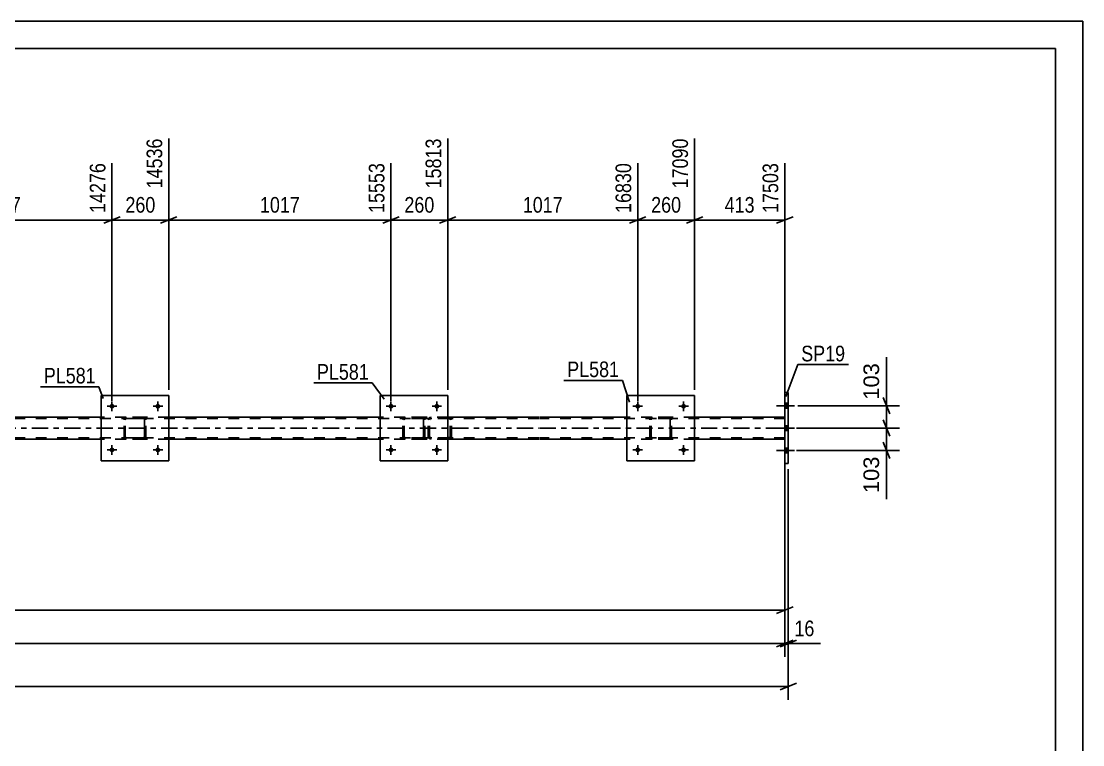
# Model space of a CAD drawing. Header units: millimetres. Extents: x -111 to 730, y -402 to 192.
# Drawn here: x 535.8 to 730.2, y 59.2 to 191.7 of the extents above; entities that cross this region are included whole.
import ezdxf

# ---------------------------------------------------------------- set-up
doc = ezdxf.new("R2010")
doc.units = ezdxf.units.MM
doc.linetypes.add('DXK_LINE_DOT2', pattern=[3.9198, 1.9599, -1.9599])
doc.linetypes.add('DXK_LINE_DOT3', pattern=[5.9187, 2.979, -0.9799, 0.9799, -0.9799])
doc.styles.add('Arial', font='ARIAL.TTF', dxfattribs={"height": 0.2})
doc.styles.add('Arial Narrow', font='ARIALN.TTF', dxfattribs={"height": 0.2})

# ---------------------------------------------------------------- blocks, each defined once
blk = doc.blocks.new('Unknown-192539618-1137')
at = {"color": 5, "linetype": 'Continuous'}
for p, q in [((730.15, 191.75), (-110.85, 191.75)), ((730.15, -402.25), (730.15, 191.75)), ((725.15, 186.75), (-105.85, 186.75)), ((725.15, -397.25), (725.15, 186.75))]:
    blk.add_line(p, q, dxfattribs=at)
blk = doc.blocks.new('Part-192539618-10424 - 1348')
at = {"color": 7, "linetype": 'DXK_LINE_DOT2'}
for p, q in [((650.87, 118.71), (650.91, 118.89)), ((650.91, 118.89), (650.87, 118.71)), ((650.87, 115.67), (650.87, 118.71)), ((650.87, 115.67), (650.87, 118.71)), ((651.11, 118.71), (651.13, 118.8)), ((651.11, 115.67), (651.11, 118.71)), ((651.11, 115.67), (651.11, 118.71)), ((651.13, 118.8), (651.18, 118.88)), ((651.17, 119.15), (651.35, 119.19)), ((651.35, 119.19), (651.17, 119.15)), ((651.18, 118.88), (651.26, 118.93)), ((651.26, 118.93), (651.35, 118.95)), ((654.39, 119.19), (651.35, 119.19)), ((654.39, 118.95), (651.35, 118.95)), ((654.39, 119.19), (654.58, 119.15)), ((654.58, 119.15), (654.39, 119.19)), ((654.39, 118.95), (654.49, 118.93)), ((654.49, 118.93), (654.56, 118.88)), ((654.56, 118.88), (654.62, 118.8)), ((654.62, 118.8), (654.63, 118.71)), ((654.63, 115.67), (654.63, 118.71)), ((654.63, 118.71), (654.63, 115.67)), ((654.84, 118.89), (654.87, 118.71)), ((654.87, 118.71), (654.84, 118.89)), ((654.87, 115.67), (654.87, 118.71)), ((654.87, 115.67), (654.87, 118.71)), ((650.91, 115.48), (650.87, 115.67)), ((650.87, 115.67), (650.91, 115.48)), ((651.13, 115.57), (651.11, 115.67)), ((651.18, 115.5), (651.13, 115.57)), ((651.35, 115.19), (651.17, 115.22)), ((651.17, 115.22), (651.35, 115.19)), ((651.26, 115.44), (651.18, 115.5)), ((651.35, 115.43), (651.26, 115.44)), ((654.39, 115.43), (651.35, 115.43)), ((654.39, 115.19), (651.35, 115.19)), ((654.49, 115.44), (654.39, 115.43)), ((654.58, 115.22), (654.39, 115.19)), ((654.39, 115.19), (654.58, 115.22)), ((654.56, 115.5), (654.49, 115.44)), ((654.62, 115.57), (654.56, 115.5)), ((654.63, 115.67), (654.62, 115.57)), ((654.87, 115.67), (654.84, 115.48)), ((654.84, 115.48), (654.87, 115.67))]:
    blk.add_line(p, q, dxfattribs=at)
at = {"color": 7, "linetype": 'DXK_LINE_DOT3'}
blk.add_line((652.87, 117.19), (652.87, 117.19), dxfattribs=at)
at = {"color": 7, "linetype": 'DXK_LINE_DOT2'}
for centre, start, end in [((651.35, 118.71), 112.5, 157.5), ((651.35, 118.71), 112.5, 157.5), ((654.39, 118.71), 22.5, 67.5), ((654.39, 118.71), 22.5, 67.5), ((651.35, 115.67), 202.5, 247.5), ((651.35, 115.67), 202.5, 247.5), ((654.39, 115.67), 292.5, 337.5), ((654.39, 115.67), 292.5, 337.5)]:
    blk.add_arc(centre, 0.48, start, end, dxfattribs=at)
blk = doc.blocks.new('Bolt-192539618-10455 - 1348')
at = {"linetype": 'Continuous'}
for points in [[(649.11, 121.19, -1), (648.23, 121.19, -1)], [(657.51, 121.19, -1), (656.63, 121.19, -1)]]:
    blk.add_hatch(color=1, dxfattribs=at).paths.add_polyline_path(points)
at = {"color": 1, "linetype": 'Continuous'}
for p, q in [((647.79, 121.19), (649.55, 121.19)), ((648.67, 122.07), (648.67, 120.31)), ((656.19, 121.19), (657.95, 121.19)), ((657.07, 122.07), (657.07, 120.31))]:
    blk.add_line(p, q, dxfattribs=at)
blk = doc.blocks.new('Bolt-192539618-1385 - 1348')
at = {"linetype": 'Continuous'}
for points in [[(676.24, 120.85), (676.24, 121.73), (675.6, 121.73), (675.6, 120.85)], [(676.24, 120.85), (676.24, 121.73), (675.6, 121.73), (675.6, 120.85)], [(676.24, 120.85), (676.24, 121.73), (675.6, 121.73), (675.6, 120.85)], [(676.24, 116.75), (676.24, 117.63), (675.6, 117.63), (675.6, 116.75)], [(676.24, 116.75), (676.24, 117.63), (675.6, 117.63), (675.6, 116.75)], [(676.24, 112.65), (676.24, 113.53), (675.6, 113.53), (675.6, 112.65)], [(676.24, 112.65), (676.24, 113.53), (675.6, 113.53), (675.6, 112.65)], [(676.24, 112.65), (676.24, 113.53), (675.6, 113.53), (675.6, 112.65)]]:
    blk.add_hatch(color=1, dxfattribs=at).paths.add_polyline_path(points)
at = {"color": 1, "linetype": 'Continuous'}
for p, q in [((677.4, 121.29), (674.08, 121.29)), ((677.4, 121.29), (674.08, 121.29)), ((677.4, 121.29), (674.08, 121.29)), ((676.24, 121.73), (675.6, 121.73)), ((676.24, 121.73), (675.6, 121.73)), ((676.24, 121.73), (675.6, 121.73)), ((676.24, 120.85), (675.6, 120.85)), ((676.24, 120.85), (675.6, 120.85)), ((676.24, 120.85), (675.6, 120.85)), ((677.4, 117.19), (674.08, 117.19)), ((677.4, 117.19), (674.08, 117.19)), ((676.24, 117.63), (675.6, 117.63)), ((676.24, 117.63), (675.6, 117.63)), ((676.24, 116.75), (675.6, 116.75)), ((676.24, 116.75), (675.6, 116.75)), ((677.4, 113.09), (674.08, 113.09)), ((677.4, 113.09), (674.08, 113.09)), ((677.4, 113.09), (674.08, 113.09)), ((676.24, 113.53), (675.6, 113.53)), ((676.24, 113.53), (675.6, 113.53)), ((676.24, 113.53), (675.6, 113.53)), ((676.24, 112.65), (675.6, 112.65)), ((676.24, 112.65), (675.6, 112.65)), ((676.24, 112.65), (675.6, 112.65))]:
    blk.add_line(p, q, dxfattribs=at)
blk = doc.blocks.new('Part-192539618-1425 - 1348')
at = {"color": 7, "linetype": 'DXK_LINE_DOT2'}
for p, q in [((614.06, 119.19), (608.67, 119.19)), ((614.06, 118.95), (608.67, 118.95)), ((610.36, 118.89), (610.32, 118.71)), ((610.32, 115.67), (610.32, 118.71)), ((610.57, 118.71), (610.59, 118.8)), ((610.57, 115.67), (610.57, 118.71)), ((610.59, 118.8), (610.65, 118.88)), ((610.83, 119.19), (610.63, 119.15)), ((610.65, 118.88), (610.73, 118.93)), ((610.73, 118.93), (610.83, 118.95)), ((614.26, 119.15), (614.06, 119.19)), ((614.06, 118.95), (614.16, 118.93)), ((614.16, 118.93), (614.24, 118.88)), ((614.24, 118.88), (614.3, 118.8)), ((614.3, 118.8), (614.32, 118.71)), ((614.32, 115.67), (614.32, 118.71)), ((614.57, 118.71), (614.54, 118.89)), ((614.57, 115.67), (614.57, 118.71)), ((614.06, 115.43), (608.67, 115.43)), ((614.06, 115.19), (608.67, 115.19)), ((610.32, 115.67), (610.36, 115.48)), ((610.59, 115.57), (610.57, 115.67)), ((610.65, 115.5), (610.59, 115.57)), ((610.63, 115.22), (610.83, 115.19)), ((610.73, 115.44), (610.65, 115.5)), ((610.83, 115.43), (610.73, 115.44)), ((614.16, 115.44), (614.06, 115.43)), ((614.06, 115.19), (614.26, 115.22)), ((614.24, 115.5), (614.16, 115.44)), ((614.3, 115.57), (614.24, 115.5)), ((614.32, 115.67), (614.3, 115.57)), ((614.54, 115.48), (614.57, 115.67))]:
    blk.add_line(p, q, dxfattribs=at)
for centre, start, end in [((610.81, 118.69), 110.7583, 155.68), ((614.08, 118.69), 24.32, 69.2417), ((610.81, 115.69), 204.32, 249.2417), ((614.08, 115.69), 290.7583, 335.68)]:
    blk.add_arc(centre, 0.496, start, end, dxfattribs=at)
blk = doc.blocks.new('Part-192539618-1468 - 1348')
at = {"color": 7, "linetype": 'DXK_LINE_DOT2'}
for p, q in [((630.57, 118.95), (-18.61, 118.95)), ((562.81, 119.19), (550.41, 119.19)), ((613.89, 119.19), (601.49, 119.19)), ((675.6, 118.95), (630.67, 118.95)), ((659.07, 119.19), (646.67, 119.19)), ((675.6, 115.19), (675.6, 119.19)), ((630.57, 115.43), (-18.61, 115.43)), ((562.81, 115.19), (550.41, 115.19)), ((613.89, 115.19), (601.49, 115.19)), ((675.6, 115.43), (630.67, 115.43)), ((659.07, 115.19), (646.67, 115.19))]:
    blk.add_line(p, q, dxfattribs=at)
at = {"color": 2, "linetype": 'Continuous'}
for p, q in [((550.41, 119.19), (511.73, 119.19)), ((601.49, 119.19), (562.81, 119.19)), ((630.57, 119.19), (613.89, 119.19)), ((646.67, 119.19), (630.67, 119.19)), ((675.6, 119.19), (659.07, 119.19)), ((550.41, 115.19), (511.73, 115.19)), ((601.49, 115.19), (562.81, 115.19)), ((630.57, 115.19), (613.89, 115.19)), ((646.67, 115.19), (630.67, 115.19)), ((675.6, 115.19), (659.07, 115.19))]:
    blk.add_line(p, q, dxfattribs=at)
at = {"color": 7, "linetype": 'DXK_LINE_DOT3'}
for p, q in [((-18.61, 117.19), (630.57, 117.19)), ((630.67, 117.19), (675.6, 117.19))]:
    blk.add_line(p, q, dxfattribs=at)
blk = doc.blocks.new('Part-192539618-1592 - 1348')
at = {"color": 2, "linetype": 'Continuous'}
for p, q in [((675.6, 123.69), (676.24, 123.69)), ((675.6, 123.69), (675.6, 110.69)), ((676.24, 123.69), (676.24, 110.69)), ((675.6, 110.69), (676.24, 110.69))]:
    blk.add_line(p, q, dxfattribs=at)
blk = doc.blocks.new('Part-192539618-10414 - 1348')
at = {"color": 7, "linetype": 'DXK_LINE_DOT2'}
for p, q in [((554.61, 118.71), (554.65, 118.89)), ((554.65, 118.89), (554.61, 118.71)), ((554.61, 115.67), (554.61, 118.71)), ((554.61, 115.67), (554.61, 118.71)), ((554.85, 118.71), (554.87, 118.8)), ((554.85, 115.67), (554.85, 118.71)), ((554.85, 115.67), (554.85, 118.71)), ((554.87, 118.8), (554.92, 118.88)), ((554.91, 119.15), (555.09, 119.19)), ((555.09, 119.19), (554.91, 119.15)), ((554.92, 118.88), (555, 118.93)), ((555, 118.93), (555.09, 118.95)), ((558.13, 119.19), (555.09, 119.19)), ((558.13, 118.95), (555.09, 118.95)), ((558.13, 119.19), (558.32, 119.15)), ((558.32, 119.15), (558.13, 119.19)), ((558.13, 118.95), (558.23, 118.93)), ((558.23, 118.93), (558.3, 118.88)), ((558.3, 118.88), (558.36, 118.8)), ((558.36, 118.8), (558.37, 118.71)), ((558.37, 115.67), (558.37, 118.71)), ((558.37, 118.71), (558.37, 115.67)), ((558.58, 118.89), (558.61, 118.71)), ((558.61, 118.71), (558.58, 118.89)), ((558.61, 115.67), (558.61, 118.71)), ((558.61, 115.67), (558.61, 118.71)), ((554.65, 115.48), (554.61, 115.67)), ((554.61, 115.67), (554.65, 115.48)), ((554.87, 115.57), (554.85, 115.67)), ((554.92, 115.5), (554.87, 115.57)), ((555.09, 115.19), (554.91, 115.22)), ((554.91, 115.22), (555.09, 115.19)), ((555, 115.44), (554.92, 115.5)), ((555.09, 115.43), (555, 115.44)), ((558.13, 115.43), (555.09, 115.43)), ((558.13, 115.19), (555.09, 115.19)), ((558.23, 115.44), (558.13, 115.43)), ((558.32, 115.22), (558.13, 115.19)), ((558.13, 115.19), (558.32, 115.22)), ((558.3, 115.5), (558.23, 115.44)), ((558.36, 115.57), (558.3, 115.5)), ((558.37, 115.67), (558.36, 115.57)), ((558.61, 115.67), (558.58, 115.48)), ((558.58, 115.48), (558.61, 115.67))]:
    blk.add_line(p, q, dxfattribs=at)
at = {"color": 7, "linetype": 'DXK_LINE_DOT3'}
blk.add_line((556.61, 117.19), (556.61, 117.19), dxfattribs=at)
at = {"color": 7, "linetype": 'DXK_LINE_DOT2'}
for centre, start, end in [((555.09, 118.71), 112.5, 157.5), ((555.09, 118.71), 112.5, 157.5), ((558.13, 118.71), 22.5, 67.5), ((558.13, 118.71), 22.5, 67.5), ((555.09, 115.67), 202.5, 247.5), ((555.09, 115.67), 202.5, 247.5), ((558.13, 115.67), 292.5, 337.5), ((558.13, 115.67), 292.5, 337.5)]:
    blk.add_arc(centre, 0.48, start, end, dxfattribs=at)
blk = doc.blocks.new('Part-192539618-10415 - 1348')
at = {"color": 2, "linetype": 'Continuous'}
for p, q in [((550.41, 123.19), (550.41, 111.19)), ((550.41, 123.19), (562.81, 123.19)), ((562.81, 123.19), (562.81, 111.19)), ((550.41, 111.19), (562.81, 111.19))]:
    blk.add_line(p, q, dxfattribs=at)
blk = doc.blocks.new('Part-192539618-10416 - 1348')
at = {"color": 7, "linetype": 'DXK_LINE_DOT2'}
for p, q in [((605.69, 118.71), (605.73, 118.89)), ((605.73, 118.89), (605.69, 118.71)), ((605.69, 115.67), (605.69, 118.71)), ((605.69, 115.67), (605.69, 118.71)), ((605.93, 118.71), (605.95, 118.8)), ((605.93, 115.67), (605.93, 118.71)), ((605.93, 115.67), (605.93, 118.71)), ((605.95, 118.8), (606, 118.88)), ((605.99, 119.15), (606.17, 119.19)), ((606.17, 119.19), (605.99, 119.15)), ((606, 118.88), (606.08, 118.93)), ((606.08, 118.93), (606.17, 118.95)), ((609.21, 119.19), (606.17, 119.19)), ((609.21, 118.95), (606.17, 118.95)), ((609.21, 119.19), (609.4, 119.15)), ((609.4, 119.15), (609.21, 119.19)), ((609.21, 118.95), (609.31, 118.93)), ((609.31, 118.93), (609.38, 118.88)), ((609.38, 118.88), (609.44, 118.8)), ((609.44, 118.8), (609.45, 118.71)), ((609.45, 115.67), (609.45, 118.71)), ((609.45, 118.71), (609.45, 115.67)), ((609.66, 118.89), (609.69, 118.71)), ((609.69, 118.71), (609.66, 118.89)), ((609.69, 115.67), (609.69, 118.71)), ((609.69, 115.67), (609.69, 118.71)), ((605.73, 115.48), (605.69, 115.67)), ((605.69, 115.67), (605.73, 115.48)), ((605.95, 115.57), (605.93, 115.67)), ((606, 115.5), (605.95, 115.57)), ((606.17, 115.19), (605.99, 115.22)), ((605.99, 115.22), (606.17, 115.19)), ((606.08, 115.44), (606, 115.5)), ((606.17, 115.43), (606.08, 115.44)), ((609.21, 115.43), (606.17, 115.43)), ((609.21, 115.19), (606.17, 115.19)), ((609.31, 115.44), (609.21, 115.43)), ((609.4, 115.22), (609.21, 115.19)), ((609.21, 115.19), (609.4, 115.22)), ((609.38, 115.5), (609.31, 115.44)), ((609.44, 115.57), (609.38, 115.5)), ((609.45, 115.67), (609.44, 115.57)), ((609.69, 115.67), (609.66, 115.48)), ((609.66, 115.48), (609.69, 115.67))]:
    blk.add_line(p, q, dxfattribs=at)
at = {"color": 7, "linetype": 'DXK_LINE_DOT3'}
blk.add_line((607.69, 117.19), (607.69, 117.19), dxfattribs=at)
at = {"color": 7, "linetype": 'DXK_LINE_DOT2'}
for centre, start, end in [((606.17, 118.71), 112.5, 157.5), ((606.17, 118.71), 112.5, 157.5), ((609.21, 118.71), 22.5, 67.5), ((609.21, 118.71), 22.5, 67.5), ((606.17, 115.67), 202.5, 247.5), ((606.17, 115.67), 202.5, 247.5), ((609.21, 115.67), 292.5, 337.5), ((609.21, 115.67), 292.5, 337.5)]:
    blk.add_arc(centre, 0.48, start, end, dxfattribs=at)
blk = doc.blocks.new('Part-192539618-10417 - 1348')
at = {"color": 2, "linetype": 'Continuous'}
for p, q in [((601.49, 123.19), (601.49, 111.19)), ((601.49, 123.19), (613.89, 123.19)), ((613.89, 123.19), (613.89, 111.19)), ((601.49, 111.19), (613.89, 111.19))]:
    blk.add_line(p, q, dxfattribs=at)
blk = doc.blocks.new('Part-192539618-10425 - 1348')
at = {"color": 2, "linetype": 'Continuous'}
for p, q in [((646.67, 123.19), (646.67, 111.19)), ((646.67, 123.19), (659.07, 123.19)), ((659.07, 123.19), (659.07, 111.19)), ((646.67, 111.19), (659.07, 111.19))]:
    blk.add_line(p, q, dxfattribs=at)
blk = doc.blocks.new('Bolt-192539618-10444 - 1348')
at = {"linetype": 'Continuous'}
for points in [[(552.85, 113.19, -1), (551.97, 113.19, -1)], [(561.25, 113.19, -1), (560.37, 113.19, -1)]]:
    blk.add_hatch(color=1, dxfattribs=at).paths.add_polyline_path(points)
at = {"color": 1, "linetype": 'Continuous'}
for p, q in [((551.53, 113.19), (553.29, 113.19)), ((552.41, 114.07), (552.41, 112.31)), ((559.93, 113.19), (561.69, 113.19)), ((560.81, 114.07), (560.81, 112.31))]:
    blk.add_line(p, q, dxfattribs=at)
blk = doc.blocks.new('Bolt-192539618-10445 - 1348')
at = {"linetype": 'Continuous'}
for points in [[(552.85, 121.19, -1), (551.97, 121.19, -1)], [(561.25, 121.19, -1), (560.37, 121.19, -1)]]:
    blk.add_hatch(color=1, dxfattribs=at).paths.add_polyline_path(points)
at = {"color": 1, "linetype": 'Continuous'}
for p, q in [((551.53, 121.19), (553.29, 121.19)), ((552.41, 122.07), (552.41, 120.31)), ((559.93, 121.19), (561.69, 121.19)), ((560.81, 122.07), (560.81, 120.31))]:
    blk.add_line(p, q, dxfattribs=at)
blk = doc.blocks.new('Bolt-192539618-10446 - 1348')
at = {"linetype": 'Continuous'}
for points in [[(603.93, 113.19, -1), (603.05, 113.19, -1)], [(612.33, 113.19, -1), (611.45, 113.19, -1)]]:
    blk.add_hatch(color=1, dxfattribs=at).paths.add_polyline_path(points)
at = {"color": 1, "linetype": 'Continuous'}
for p, q in [((602.61, 113.19), (604.37, 113.19)), ((603.49, 114.07), (603.49, 112.31)), ((611.01, 113.19), (612.77, 113.19)), ((611.89, 114.07), (611.89, 112.31))]:
    blk.add_line(p, q, dxfattribs=at)
blk = doc.blocks.new('Bolt-192539618-10447 - 1348')
at = {"linetype": 'Continuous'}
for points in [[(603.93, 121.19, -1), (603.05, 121.19, -1)], [(612.33, 121.19, -1), (611.45, 121.19, -1)]]:
    blk.add_hatch(color=1, dxfattribs=at).paths.add_polyline_path(points)
at = {"color": 1, "linetype": 'Continuous'}
for p, q in [((602.61, 121.19), (604.37, 121.19)), ((603.49, 122.07), (603.49, 120.31)), ((611.01, 121.19), (612.77, 121.19)), ((611.89, 122.07), (611.89, 120.31))]:
    blk.add_line(p, q, dxfattribs=at)
blk = doc.blocks.new('Bolt-192539618-10454 - 1348')
at = {"linetype": 'Continuous'}
for points in [[(649.11, 113.19, -1), (648.23, 113.19, -1)], [(657.51, 113.19, -1), (656.63, 113.19, -1)]]:
    blk.add_hatch(color=1, dxfattribs=at).paths.add_polyline_path(points)
at = {"color": 1, "linetype": 'Continuous'}
for p, q in [((647.79, 113.19), (649.55, 113.19)), ((648.67, 114.07), (648.67, 112.31)), ((656.19, 113.19), (657.95, 113.19)), ((657.07, 114.07), (657.07, 112.31))]:
    blk.add_line(p, q, dxfattribs=at)
blk = doc.blocks.new('StraightDimension-192539618-21756 - 1348')
at = {"color": 7, "linetype": 'Continuous'}
for p, q in [((511.73, 124.19), (511.73, 170.26)), ((552.41, 122.19), (552.41, 165.76)), ((513.23, 155.92), (510.23, 154.72)), ((550.91, 154.72), (553.91, 155.92)), ((511.73, 155.32), (552.41, 155.32))]:
    blk.add_line(p, q, dxfattribs=at)
at = {"color": 0, "linetype": 'Continuous'}
blk.add_wipeout([(551.81, 166.36), (547.61, 166.36), (547.61, 156.02), (551.81, 156.02)], dxfattribs=at)
at = {"color": 0}
blk.add_wipeout([(536.33, 156.07), (536.33, 160.27), (527.82, 160.27), (527.82, 156.07)], dxfattribs=at)
at = {"color": 3, "linetype": 'Continuous', "style": 'Arial Narrow'}
blk.add_text('14276', height=2.863, rotation=90.0002, dxfattribs=at).set_placement((551.21, 156.62))
at = {"color": 3, "style": 'Arial Narrow'}
blk.add_text('1017', height=2.863, dxfattribs=at).set_placement((528.42, 156.67))
blk = doc.blocks.new('StraightDimension-192539618-34576 - 1348')
at = {"color": 7, "linetype": 'Continuous'}
for p, q in [((693.61, 122.79), (694.81, 119.79)), ((677.96, 121.29), (696.61, 121.29)), ((694.21, 117.19), (694.21, 121.29)), ((694.81, 115.69), (693.61, 118.69)), ((677.76, 117.19), (696.61, 117.19))]:
    blk.add_line(p, q, dxfattribs=at)
at = {"color": 0}
blk.add_wipeout([(693.46, 129.68), (689.26, 129.68), (689.26, 121.81), (693.46, 121.81)], dxfattribs=at)
at = {"color": 7, "linetype": 'Continuous'}
blk.add_line((694.21, 121.29), (694.21, 130.21), dxfattribs=at)
blk.add_line((694.21, 121.29), (694.21, 130.21), dxfattribs=at)
at = {"color": 3, "style": 'Arial'}
blk.add_text('103', height=2.865, rotation=90.0002, dxfattribs=at).set_placement((692.86, 122.41))
blk = doc.blocks.new('StraightDimension-192539618-34577 - 1348')
at = {"color": 7, "linetype": 'Continuous'}
for p, q in [((693.61, 118.69), (694.81, 115.69)), ((677.76, 117.19), (696.61, 117.19)), ((694.21, 113.09), (694.21, 117.19)), ((677.76, 113.09), (696.61, 113.09)), ((694.81, 111.59), (693.61, 114.59))]:
    blk.add_line(p, q, dxfattribs=at)
at = {"color": 0}
blk.add_wipeout([(693.46, 112.56), (689.26, 112.56), (689.26, 104.69), (693.46, 104.69)], dxfattribs=at)
at = {"color": 7, "linetype": 'Continuous'}
blk.add_line((694.21, 113.09), (694.21, 104.17), dxfattribs=at)
blk.add_line((694.21, 113.09), (694.21, 104.17), dxfattribs=at)
at = {"color": 3, "style": 'Arial'}
blk.add_text('103', height=2.865, rotation=90.0002, dxfattribs=at).set_placement((692.86, 105.29))
blk = doc.blocks.new('StraightDimension-192539618-21752 - 1348')
at = {"color": 7, "linetype": 'Continuous'}
for p, q in [((613.89, 124.19), (613.89, 170.26)), ((648.67, 122.19), (648.67, 165.76)), ((615.39, 155.92), (612.39, 154.72)), ((647.17, 154.72), (650.17, 155.92)), ((613.89, 155.32), (648.67, 155.32))]:
    blk.add_line(p, q, dxfattribs=at)
at = {"color": 0, "linetype": 'Continuous'}
blk.add_wipeout([(648.07, 166.36), (643.87, 166.36), (643.87, 156.02), (648.07, 156.02)], dxfattribs=at)
at = {"color": 0}
blk.add_wipeout([(635.54, 156.07), (635.54, 160.27), (627.03, 160.27), (627.03, 156.07)], dxfattribs=at)
at = {"color": 3, "linetype": 'Continuous', "style": 'Arial Narrow'}
blk.add_text('16830', height=2.863, rotation=90.0002, dxfattribs=at).set_placement((647.47, 156.62))
at = {"color": 3, "style": 'Arial Narrow'}
blk.add_text('1017', height=2.863, dxfattribs=at).set_placement((627.63, 156.67))
blk = doc.blocks.new('StraightDimension-192539618-1643 - 1348')
at = {"color": 7, "linetype": 'Continuous'}
for p, q in [((675.6, 114.19), (675.6, 81.42)), ((98.51, 83.82), (675.6, 83.82)), ((674.1, 83.22), (677.1, 84.42))]:
    blk.add_line(p, q, dxfattribs=at)
blk = doc.blocks.new('StraightDimension-192539618-1882 - 1348')
at = {"color": 7, "linetype": 'Continuous'}
for p, q in [((676.24, 109.69), (676.24, 67.42)), ((674.74, 69.22), (677.74, 70.42)), ((-19.25, 69.82), (676.24, 69.82))]:
    blk.add_line(p, q, dxfattribs=at)
blk = doc.blocks.new('StraightDimension-192539618-21753 - 1348')
at = {"color": 7, "linetype": 'Continuous'}
for p, q in [((613.89, 124.19), (613.89, 170.26)), ((603.49, 122.19), (603.49, 165.76)), ((601.99, 154.72), (604.99, 155.92)), ((615.39, 155.92), (612.39, 154.72)), ((603.49, 155.32), (613.89, 155.32))]:
    blk.add_line(p, q, dxfattribs=at)
at = {"color": 0}
blk.add_wipeout([(612.04, 156.07), (612.04, 160.27), (605.35, 160.27), (605.35, 156.07)], dxfattribs=at)
at = {"color": 0, "linetype": 'Continuous'}
blk.add_wipeout([(613.29, 170.86), (609.09, 170.86), (609.09, 160.52), (613.29, 160.52)], dxfattribs=at)
at = {"color": 3, "linetype": 'Continuous', "style": 'Arial Narrow'}
blk.add_text('15813', height=2.863, rotation=90.0002, dxfattribs=at).set_placement((612.69, 161.12))
at = {"color": 3, "style": 'Arial Narrow'}
blk.add_text('260', height=2.863, dxfattribs=at).set_placement((605.95, 156.67))
blk = doc.blocks.new('StraightDimension-192539618-6747 - 1348')
at = {"color": 7, "linetype": 'Continuous'}
for p, q in [((675.6, 109.69), (675.6, 75.3)), ((676.24, 109.69), (676.24, 75.3)), ((674.1, 77.1), (677.1, 78.3)), ((677.74, 78.3), (674.74, 77.1)), ((675.6, 77.7), (676.24, 77.7))]:
    blk.add_line(p, q, dxfattribs=at)
at = {"color": 0}
blk.add_wipeout([(681.62, 78.45), (681.62, 82.65), (676.76, 82.65), (676.76, 78.45)], dxfattribs=at)
at = {"color": 7, "linetype": 'Continuous'}
blk.add_line((676.24, 77.7), (682.15, 77.7), dxfattribs=at)
blk.add_line((676.24, 77.7), (682.15, 77.7), dxfattribs=at)
at = {"color": 3, "style": 'Arial Narrow'}
blk.add_text('16', height=2.863, dxfattribs=at).set_placement((677.36, 79.05))
blk = doc.blocks.new('StraightDimension-192539618-6748 - 1348')
at = {"color": 7, "linetype": 'Continuous'}
for p, q in [((675.6, 109.69), (675.6, 75.3)), ((674.1, 77.1), (677.1, 78.3)), ((-18.61, 77.7), (675.6, 77.7))]:
    blk.add_line(p, q, dxfattribs=at)
blk = doc.blocks.new('StraightDimension-192539618-21750 - 1348')
at = {"color": 7, "linetype": 'Continuous'}
for p, q in [((659.07, 124.19), (659.07, 170.26)), ((675.6, 120.19), (675.6, 165.76)), ((660.57, 155.92), (657.57, 154.72)), ((674.1, 154.72), (677.1, 155.92)), ((659.07, 155.32), (675.6, 155.32))]:
    blk.add_line(p, q, dxfattribs=at)
at = {"color": 0}
blk.add_wipeout([(670.68, 156.07), (670.68, 160.27), (663.99, 160.27), (663.99, 156.07)], dxfattribs=at)
at = {"color": 0, "linetype": 'Continuous'}
blk.add_wipeout([(675, 166.36), (670.8, 166.36), (670.8, 156.02), (675, 156.02)], dxfattribs=at)
at = {"color": 3, "linetype": 'Continuous', "style": 'Arial Narrow'}
blk.add_text('17503', height=2.863, rotation=90.0002, dxfattribs=at).set_placement((674.4, 156.62))
at = {"color": 3, "style": 'Arial Narrow'}
blk.add_text('413', height=2.863, dxfattribs=at).set_placement((664.59, 156.67))
blk = doc.blocks.new('StraightDimension-192539618-21751 - 1348')
at = {"color": 7, "linetype": 'Continuous'}
for p, q in [((659.07, 124.19), (659.07, 170.26)), ((648.67, 122.19), (648.67, 165.76)), ((647.17, 154.72), (650.17, 155.92)), ((660.57, 155.92), (657.57, 154.72)), ((648.67, 155.32), (659.07, 155.32))]:
    blk.add_line(p, q, dxfattribs=at)
at = {"color": 0}
blk.add_wipeout([(657.22, 156.07), (657.22, 160.27), (650.53, 160.27), (650.53, 156.07)], dxfattribs=at)
at = {"color": 0, "linetype": 'Continuous'}
blk.add_wipeout([(658.47, 170.86), (654.27, 170.86), (654.27, 160.52), (658.47, 160.52)], dxfattribs=at)
at = {"color": 3, "linetype": 'Continuous', "style": 'Arial Narrow'}
blk.add_text('17090', height=2.863, rotation=90.0002, dxfattribs=at).set_placement((657.87, 161.12))
at = {"color": 3, "style": 'Arial Narrow'}
blk.add_text('260', height=2.863, dxfattribs=at).set_placement((651.13, 156.67))
blk = doc.blocks.new('StraightDimension-192539618-21754 - 1348')
at = {"color": 7, "linetype": 'Continuous'}
for p, q in [((562.81, 124.19), (562.81, 170.26)), ((603.49, 122.19), (603.49, 165.76)), ((564.31, 155.92), (561.31, 154.72)), ((601.99, 154.72), (604.99, 155.92)), ((562.81, 155.32), (603.49, 155.32))]:
    blk.add_line(p, q, dxfattribs=at)
at = {"color": 0, "linetype": 'Continuous'}
blk.add_wipeout([(602.89, 166.36), (598.69, 166.36), (598.69, 156.02), (602.89, 156.02)], dxfattribs=at)
at = {"color": 0}
blk.add_wipeout([(587.41, 156.07), (587.41, 160.27), (578.9, 160.27), (578.9, 156.07)], dxfattribs=at)
at = {"color": 3, "linetype": 'Continuous', "style": 'Arial Narrow'}
blk.add_text('15553', height=2.863, rotation=90.0002, dxfattribs=at).set_placement((602.29, 156.62))
at = {"color": 3, "style": 'Arial Narrow'}
blk.add_text('1017', height=2.863, dxfattribs=at).set_placement((579.5, 156.67))
blk = doc.blocks.new('StraightDimension-192539618-21755 - 1348')
at = {"color": 7, "linetype": 'Continuous'}
for p, q in [((562.81, 124.19), (562.81, 170.26)), ((552.41, 122.19), (552.41, 165.76)), ((550.91, 154.72), (553.91, 155.92)), ((564.31, 155.92), (561.31, 154.72)), ((552.41, 155.32), (562.81, 155.32))]:
    blk.add_line(p, q, dxfattribs=at)
at = {"color": 0}
blk.add_wipeout([(560.96, 156.07), (560.96, 160.27), (554.27, 160.27), (554.27, 156.07)], dxfattribs=at)
at = {"color": 0, "linetype": 'Continuous'}
blk.add_wipeout([(562.21, 170.86), (558.01, 170.86), (558.01, 160.52), (562.21, 160.52)], dxfattribs=at)
at = {"color": 3, "linetype": 'Continuous', "style": 'Arial Narrow'}
blk.add_text('14536', height=2.863, rotation=90.0002, dxfattribs=at).set_placement((561.61, 161.12))
at = {"color": 3, "style": 'Arial Narrow'}
blk.add_text('260', height=2.863, dxfattribs=at).set_placement((554.87, 156.67))
blk = doc.blocks.new('Mark-192539618-1588 - 1348')
at = {"color": 0}
blk.add_wipeout([(686.65, 129.42), (686.65, 132.42), (678.61, 132.42), (678.61, 129.42)], dxfattribs=at)
blk.add_wipeout([(686.65, 129.42), (686.65, 132.42), (678.61, 132.42), (678.61, 129.42)], dxfattribs=at)
at = {"color": 30, "linetype": 'Continuous'}
for p, q in [((675.79, 123.01), (678.01, 128.82)), ((678.01, 128.82), (687.25, 128.82))]:
    blk.add_line(p, q, dxfattribs=at)
at = {"color": 3, "style": 'Arial Narrow'}
blk.add_text('SP19', height=2.863, dxfattribs=at).set_placement((678.61, 129.42))
blk = doc.blocks.new('Mark-192539618-29699 - 1348')
at = {"color": 0}
blk.add_wipeout([(549.43, 125.37), (549.43, 128.37), (539.93, 128.37), (539.93, 125.37)], dxfattribs=at)
blk.add_wipeout([(549.43, 125.37), (549.43, 128.37), (539.93, 128.37), (539.93, 125.37)], dxfattribs=at)
at = {"color": 30, "linetype": 'Continuous'}
for p in [(539.33, 124.77), (550.8, 122.63)]:
    blk.add_line(p, (550.03, 124.77), dxfattribs=at)
at = {"color": 3, "style": 'Arial Narrow'}
blk.add_text('PL581', height=2.863, dxfattribs=at).set_placement((539.93, 125.37))
blk = doc.blocks.new('Mark-192539618-29702 - 1348')
at = {"color": 0}
blk.add_wipeout([(599.44, 126.06), (599.44, 129.06), (589.94, 129.06), (589.94, 126.06)], dxfattribs=at)
blk.add_wipeout([(599.44, 126.06), (599.44, 129.06), (589.94, 129.06), (589.94, 126.06)], dxfattribs=at)
at = {"color": 30, "linetype": 'Continuous'}
for p in [(589.34, 125.46), (602.24, 122.49)]:
    blk.add_line(p, (600.04, 125.46), dxfattribs=at)
at = {"color": 3, "style": 'Arial Narrow'}
blk.add_text('PL581', height=2.863, dxfattribs=at).set_placement((589.94, 126.06))
blk = doc.blocks.new('Mark-192539618-29705 - 1348')
at = {"color": 0}
blk.add_wipeout([(645.26, 126.53), (645.26, 129.53), (635.76, 129.53), (635.76, 126.53)], dxfattribs=at)
blk.add_wipeout([(645.26, 126.53), (645.26, 129.53), (635.76, 129.53), (635.76, 126.53)], dxfattribs=at)
at = {"color": 30, "linetype": 'Continuous'}
for p in [(635.16, 125.93), (647.15, 121.96)]:
    blk.add_line(p, (645.86, 125.93), dxfattribs=at)
at = {"color": 3, "style": 'Arial Narrow'}
blk.add_text('PL581', height=2.863, dxfattribs=at).set_placement((635.76, 126.53))

msp = doc.modelspace()

# ---------------------------------------------------------------- block references
for name in ['Unknown-192539618-1137', 'Part-192539618-10415 - 1348', 'Part-192539618-10417 - 1348', 'Part-192539618-10425 - 1348', 'Part-192539618-1592 - 1348', 'Bolt-192539618-10445 - 1348', 'Bolt-192539618-10447 - 1348', 'Bolt-192539618-10455 - 1348', 'Bolt-192539618-1385 - 1348', 'Part-192539618-1468 - 1348', 'Part-192539618-10414 - 1348', 'Part-192539618-10416 - 1348', 'Part-192539618-1425 - 1348', 'Part-192539618-10424 - 1348', 'Bolt-192539618-10444 - 1348', 'Bolt-192539618-10446 - 1348', 'Bolt-192539618-10454 - 1348']:
    msp.add_blockref(name, (0, 0))

# ---------------------------------------------------------------- next in the draw order: block references
for name in ['StraightDimension-192539618-21756 - 1348', 'StraightDimension-192539618-21752 - 1348', 'StraightDimension-192539618-34576 - 1348']:
    msp.add_blockref(name, (0, 0))

# ---------------------------------------------------------------- next in the draw order: block references
for name in ['StraightDimension-192539618-21753 - 1348', 'StraightDimension-192539618-21750 - 1348', 'StraightDimension-192539618-34577 - 1348']:
    msp.add_blockref(name, (0, 0))

# ---------------------------------------------------------------- next in the draw order: block references
for name in ['StraightDimension-192539618-21754 - 1348', 'StraightDimension-192539618-21751 - 1348', 'Mark-192539618-1588 - 1348', 'StraightDimension-192539618-1643 - 1348']:
    msp.add_blockref(name, (0, 0))

# ---------------------------------------------------------------- next in the draw order: block references
for name in ['StraightDimension-192539618-21755 - 1348', 'Mark-192539618-29702 - 1348', 'Mark-192539618-29705 - 1348', 'StraightDimension-192539618-1882 - 1348']:
    msp.add_blockref(name, (0, 0))

# ---------------------------------------------------------------- next in the draw order: block references
for name in ['Mark-192539618-29699 - 1348', 'StraightDimension-192539618-6747 - 1348']:
    msp.add_blockref(name, (0, 0))

# ---------------------------------------------------------------- next in the draw order: block references
msp.add_blockref('StraightDimension-192539618-6748 - 1348', (0, 0))

doc.saveas('drawing.dxf')
